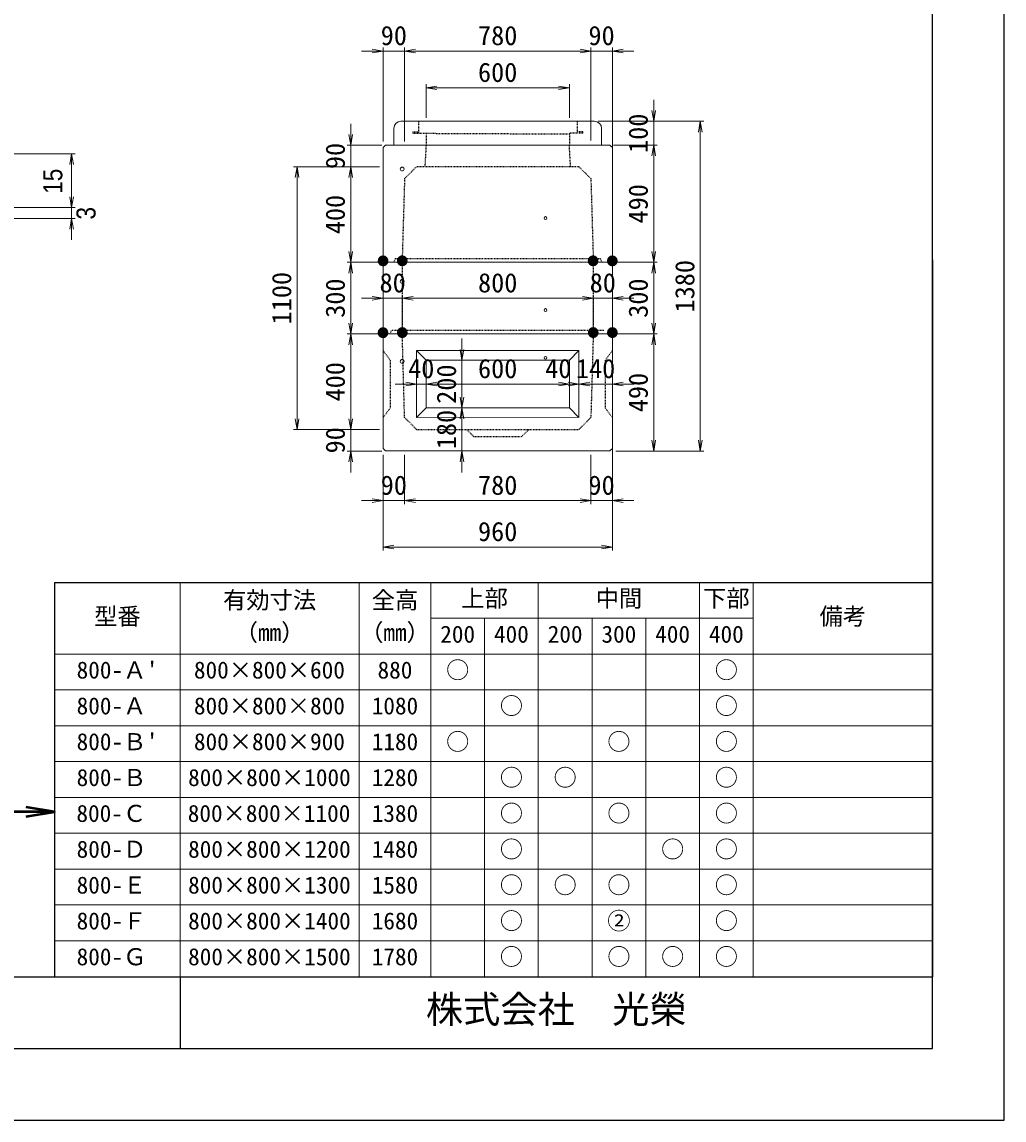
# Model space of a CAD drawing. Units: millimetres, scale not verified. Extents: x -210 to 210, y -148 to 148.
# Drawn here: x 72.9 to 210, y -148.5 to 4.7 of the extents above; entities that cross this region are included whole.
import ezdxf
from ezdxf.enums import TextEntityAlignment as Align

# ---------------------------------------------------------------- set-up
doc = ezdxf.new("R2010")
doc.units = ezdxf.units.MM
doc.linetypes.add('USER2', pattern=[4.7625, 3.175, -1.5875])
doc.layers.add('0-0', color=7, linetype='Continuous')
for name, color, linetype, lineweight in [('0-1_0', 9, 'Continuous', 25), ('0-2_dims', 2, 'Continuous', 13), ('0-3_pen1実線', 4, 'Continuous', 13), ('0-4_pen2実線', 3, 'Continuous', 13), ('0-5_pen3実線', 7, 'Continuous', 18), ('0-6_pen4実線', 6, 'Continuous', 25), ('0-8_pen2破線', 3, 'USER2', 25), ('0-B_draw', 7, 'Continuous', 13)]:
    doc.layers.add(name, color=color, linetype=linetype, lineweight=lineweight)
doc.styles.add('ＭＳ ゴシック', font='')
doc.styles.add('ＭＳ Ｐゴシック', font='')
doc.styles.get('ＭＳ ゴシック').set_extended_font_data('MS Gothic')
doc.styles.get('ＭＳ Ｐゴシック').set_extended_font_data('MS PGothic')

# ---------------------------------------------------------------- blocks, each defined once
blk = doc.blocks.new('部分図 1')
at = {"layer": '0-1_0'}
blk.add_lwpolyline([(0, 0), (12600, 0), (12600, 8910), (0, 8910)], close=True, dxfattribs=at)
at = {"layer": '0-2_dims', "lineweight": 18}
for p, q in [((10000, 4474), (9910, 4474)), ((10000, 4095.8), (10000, 4489)), ((10000, 4474), (10090.4, 4474)), ((10090.4, 4095.8), (10090.4, 4489)), ((10090.4, 4095.8), (10090.4, 4489)), ((10090.4, 4474), (10180.4, 4474)), ((10090.4, 4474), (10870, 4474)), ((10870, 4474), (10780, 4474)), ((10870, 4100), (10870, 4489)), ((10870, 4100), (10870, 4489)), ((10870, 4474), (10960, 4474)), ((10960, 4042), (10960, 4489)), ((10960, 4474), (11050, 4474)), ((10180, 4195), (10180, 4335)), ((10180, 4320), (10780, 4320)), ((10780, 4195), (10780, 4335)), ((11133, 4180), (11133, 4270)), ((9864.56, 4080), (9864.56, 4170)), ((10900, 4180), (11148, 4180)), ((10930, 4180), (11343, 4180)), ((11133, 4180), (11133, 4080)), ((11328, 4180), (11328, 2800)), ((9995, 4080), (9849.56, 4080)), ((9864.56, 4080), (9864.56, 3990)), ((10965, 4080), (11148, 4080)), ((10965, 4080), (11148, 4080)), ((11133, 4080), (11133, 3990)), ((11133, 4080), (11133, 3590)), ((9970, 3990), (9625, 3990)), ((9640, 3990), (9640, 2890)), ((9985, 3990), (9849.56, 3990)), ((9985, 3990), (9849.56, 3990)), ((9864.56, 3990), (9864.56, 3900)), ((9864.56, 3990), (9864.56, 3590)), ((9985, 3590), (9849.56, 3590)), ((9985, 3590), (9849.56, 3590)), ((9864.56, 3590), (9864.56, 3290)), ((10975, 3590), (11148, 3590)), ((10975, 3590), (11148, 3590)), ((11133, 3590), (11133, 3290)), ((10000.02, 3290.1), (10000.02, 3454.2)), ((10080.43, 3305.2), (10080.43, 3454.2)), ((10080.43, 3305.2), (10080.43, 3454.2)), ((10880.02, 3305.2), (10880.02, 3454.2)), ((10880.02, 3305.2), (10880.02, 3454.2)), ((10960.02, 3290.2), (10960.02, 3454.2)), ((10000.02, 3439.2), (9910.02, 3439.2)), ((10000.02, 3439.2), (10080.43, 3439.2)), ((10080.43, 3439.2), (10170.43, 3439.2)), ((10080.43, 3439.2), (10880.02, 3439.2)), ((10880.02, 3439.2), (10790.02, 3439.2)), ((10880.02, 3439.2), (10960.02, 3439.2)), ((10960.02, 3439.2), (11050.02, 3439.2)), ((9985, 3290), (9849.56, 3290)), ((9985, 3290), (9849.56, 3290)), ((9864.56, 3290), (9864.56, 2890)), ((10330.02, 3180.2), (10330.02, 3270.2)), ((10975, 3290), (11148, 3290)), ((10975, 3290), (11148, 3290)), ((11133, 3290), (11133, 2800)), ((10330.02, 3180.2), (10345.02, 3180.2)), ((10330.02, 2980.2), (10330.02, 3180.2)), ((10140.02, 3080.2), (10050.02, 3080.2)), ((10140.02, 3080.2), (10140.02, 3065.2)), ((10140.02, 3080.2), (10180.02, 3080.2)), ((10180.02, 3080.2), (10180.02, 3065.2)), ((10180.02, 3080.2), (10270.02, 3080.2)), ((10180.02, 3080.2), (10180.02, 3065.2)), ((10180.02, 3080.2), (10780.02, 3080.2)), ((10780.02, 3080.2), (10690.02, 3080.2)), ((10820.02, 3080.2), (10730.02, 3080.2)), ((10780.02, 3080.2), (10780.02, 3065.2)), ((10780.02, 3080.2), (10780.02, 3065.2)), ((10780.02, 3080.2), (10820.02, 3080.2)), ((10820.02, 3080.2), (10820.02, 3065.2)), ((10820.02, 3080.2), (10910.02, 3080.2)), ((10820.02, 3080.2), (10820.02, 3065.2)), ((10820.02, 3080.2), (10960.02, 3080.2)), ((10960.02, 3080.2), (10960.02, 3065.2)), ((10960.02, 3080.2), (11050.02, 3080.2)), ((10330.02, 2980.2), (10330.02, 3070.2)), ((9864.56, 2890), (9864.56, 2980)), ((10330.02, 2980.2), (10345.02, 2980.2)), ((10330.02, 2800.2), (10330.02, 2980.2)), ((10330.02, 2980.2), (10345.02, 2980.2)), ((10330.02, 2980.2), (10330.02, 2890.2)), ((9970, 2890), (9625, 2890)), ((9985, 2890), (9849.56, 2890)), ((9985, 2890), (9849.56, 2890)), ((9864.56, 2890), (9864.56, 2800)), ((10960.02, 2818.2), (10960.02, 2577.2)), ((9995, 2800), (9849.56, 2800)), ((9864.56, 2800), (9864.56, 2710)), ((10000.02, 2784.7), (10000.02, 2577.2)), ((10090.42, 2784.7), (10090.42, 2577.2)), ((10090.42, 2784.7), (10090.42, 2577.2)), ((10280.02, 2800.2), (10345.02, 2800.2)), ((10330.02, 2800.2), (10330.02, 2710.2)), ((10870.02, 2784.7), (10870.02, 2577.2)), ((10870.02, 2784.7), (10870.02, 2577.2)), ((10975, 2800), (11148, 2800)), ((10990, 2800), (11343, 2800)), ((10000.02, 2717.83), (10000.02, 2383.2)), ((10960.02, 2732.2), (10960.02, 2383.2)), ((10000.02, 2592.2), (9910.02, 2592.2)), ((10000.02, 2592.2), (10090.42, 2592.2)), ((10090.42, 2592.2), (10180.42, 2592.2)), ((10090.42, 2592.2), (10870.02, 2592.2)), ((10870.02, 2592.2), (10780.02, 2592.2)), ((10870.02, 2592.2), (10960.02, 2592.2)), ((10960.02, 2592.2), (11050.02, 2592.2)), ((10000.02, 2398.2), (10960.02, 2398.2))]:
    blk.add_line(p, q, dxfattribs=at)
at = {"layer": '0-2_dims'}
for p, q in [((8336.08, 4043.69), (8711.18, 4043.69)), ((8696.18, 4043.69), (8696.18, 3818.69)), ((8696.18, 3818.69), (8696.18, 3908.69)), ((8336.08, 3818.69), (8711.18, 3818.69)), ((8336.08, 3818.69), (8711.18, 3818.69)), ((8696.18, 3818.69), (8696.18, 3773.69)), ((8336.08, 3773.69), (8711.18, 3773.69)), ((8696.18, 3773.69), (8696.18, 3683.69))]:
    blk.add_line(p, q, dxfattribs=at)
at = {"layer": '0-2_dims', "lineweight": 50}
blk.add_line((8625, 1290), (8390, 1290), dxfattribs=at)
at = {"layer": '0-2_dims', "lineweight": 18}
for points in [[(9955, 4466.5), (10000, 4474), (9955, 4481.5)], [(10135.4, 4481.5), (10090.4, 4474), (10135.4, 4466.5)], [(10135.4, 4481.5), (10090.4, 4474), (10135.4, 4466.5)], [(10825, 4466.5), (10870, 4474), (10825, 4481.5)], [(10825, 4466.5), (10870, 4474), (10825, 4481.5)], [(11005, 4481.5), (10960, 4474), (11005, 4466.5)], [(10225, 4327.5), (10180, 4320), (10225, 4312.5)], [(10735, 4312.5), (10780, 4320), (10735, 4327.5)], [(11125.5, 4225), (11133, 4180), (11140.5, 4225)], [(11335.5, 4135), (11328, 4180), (11320.5, 4135)], [(9857.06, 4125), (9864.56, 4080), (9872.06, 4125)], [(11140.5, 4035), (11133, 4080), (11125.5, 4035)], [(11140.5, 4035), (11133, 4080), (11125.5, 4035)], [(9647.5, 3945), (9640, 3990), (9632.5, 3945)], [(9872.06, 3945), (9864.56, 3990), (9857.06, 3945)], [(9872.06, 3945), (9864.56, 3990), (9857.06, 3945)], [(9857.06, 3635), (9864.56, 3590), (9872.06, 3635)], [(11125.5, 3635), (11133, 3590), (11140.5, 3635)], [(9872.06, 3545), (9864.56, 3590), (9857.06, 3545)], [(11140.5, 3545), (11133, 3590), (11125.5, 3545)], [(9955.02, 3431.7), (10000.02, 3439.2), (9955.02, 3446.7)], [(10125.43, 3446.7), (10080.43, 3439.2), (10125.43, 3431.7)], [(10125.43, 3446.7), (10080.43, 3439.2), (10125.43, 3431.7)], [(10835.02, 3431.7), (10880.02, 3439.2), (10835.02, 3446.7)], [(10835.02, 3431.7), (10880.02, 3439.2), (10835.02, 3446.7)], [(11005.02, 3446.7), (10960.02, 3439.2), (11005.02, 3431.7)], [(9857.06, 3335), (9864.56, 3290), (9872.06, 3335)], [(11125.5, 3335), (11133, 3290), (11140.5, 3335)], [(9872.06, 3245), (9864.56, 3290), (9857.06, 3245)], [(11140.5, 3245), (11133, 3290), (11125.5, 3245)], [(10322.52, 3225.2), (10330.02, 3180.2), (10337.52, 3225.2)], [(10095.02, 3072.7), (10140.02, 3080.2), (10095.02, 3087.7)], [(10225.02, 3087.7), (10180.02, 3080.2), (10225.02, 3072.7)], [(10225.02, 3087.7), (10180.02, 3080.2), (10225.02, 3072.7)], [(10735.02, 3072.7), (10780.02, 3080.2), (10735.02, 3087.7)], [(10735.02, 3072.7), (10780.02, 3080.2), (10735.02, 3087.7)], [(10775.02, 3072.7), (10820.02, 3080.2), (10775.02, 3087.7)], [(10865.02, 3087.7), (10820.02, 3080.2), (10865.02, 3072.7)], [(11005.02, 3087.7), (10960.02, 3080.2), (11005.02, 3072.7)], [(10322.52, 3025.2), (10330.02, 2980.2), (10337.52, 3025.2)], [(10337.52, 2935.2), (10330.02, 2980.2), (10322.52, 2935.2)], [(9632.5, 2935), (9640, 2890), (9647.5, 2935)], [(9857.06, 2935), (9864.56, 2890), (9872.06, 2935)], [(9857.06, 2935), (9864.56, 2890), (9872.06, 2935)], [(11125.5, 2845), (11133, 2800), (11140.5, 2845)], [(11320.5, 2845), (11328, 2800), (11335.5, 2845)], [(9872.06, 2755), (9864.56, 2800), (9857.06, 2755)], [(10337.52, 2755.2), (10330.02, 2800.2), (10322.52, 2755.2)], [(9955.02, 2584.7), (10000.02, 2592.2), (9955.02, 2599.7)], [(10135.42, 2599.7), (10090.42, 2592.2), (10135.42, 2584.7)], [(10135.42, 2599.7), (10090.42, 2592.2), (10135.42, 2584.7)], [(10825.02, 2584.7), (10870.02, 2592.2), (10825.02, 2599.7)], [(10825.02, 2584.7), (10870.02, 2592.2), (10825.02, 2599.7)], [(11005.02, 2599.7), (10960.02, 2592.2), (11005.02, 2584.7)], [(10045.02, 2405.7), (10000.02, 2398.2), (10045.02, 2390.7)], [(10915.02, 2390.7), (10960.02, 2398.2), (10915.02, 2405.7)]]:
    blk.add_lwpolyline(points, dxfattribs=at)
at = {"layer": '0-2_dims'}
for points in [[(8703.68, 3998.69), (8696.18, 4043.69), (8688.68, 3998.69)], [(8688.68, 3863.69), (8696.18, 3818.69), (8703.68, 3863.69)], [(8688.68, 3863.69), (8696.18, 3818.69), (8703.68, 3863.69)], [(8703.68, 3728.69), (8696.18, 3773.69), (8688.68, 3728.69)]]:
    blk.add_lwpolyline(points, dxfattribs=at)
at = {"layer": '0-2_dims', "lineweight": 50}
blk.add_lwpolyline([(8505, 1270), (8625, 1290), (8505, 1310)], dxfattribs=at)
at = {"layer": '0-3_pen1実線'}
blk.add_line((10780, 4127.02), (10782.98, 4130), dxfattribs=at)
at = {"layer": '0-4_pen2実線'}
blk.add_line((10836, 4136), (10836, 4130), dxfattribs=at)
for centre, radius in [((10080, 3980), 8), ((10680, 3775), 6), ((10080, 3510), 8), ((10680, 3390), 6), ((10080.02, 3175.2), 8), ((10680.02, 3190.2), 6)]:
    blk.add_circle(centre, radius, dxfattribs=at)
at = {"layer": '0-5_pen3実線'}
for p, q in [((10045, 4150), (10045, 4080)), ((10075, 4180), (10885, 4180)), ((10915, 4150), (10915, 4080)), ((10950, 4080), (10010, 4080)), ((10960, 4070), (10950, 4080)), ((10960, 3590), (10960, 4070)), ((10000, 3590), (10000, 3290)), ((10960, 3590), (10000, 3590)), ((10960, 3590), (10960, 3290)), ((10000, 3290), (10960, 3290)), ((10000.02, 3290.2), (10000.02, 2810.2)), ((10960.02, 2810.2), (10960.02, 3290.2)), ((10480.02, 3220.2), (10820.02, 3220.2)), ((10820.02, 3220.2), (10780.02, 3180.2)), ((10820.02, 3220.2), (10820.02, 2940.2)), ((10480.02, 3180.2), (10780.02, 3180.2)), ((10780.02, 3180.2), (10780.02, 2980.2)), ((10140.02, 2940.2), (10818.55, 2941.67)), ((10480.02, 2980.2), (10780.02, 2980.2)), ((10780.02, 2980.2), (10820.02, 2940.2)), ((10000.02, 2810.2), (10010.02, 2800.2)), ((10960.02, 2810.2), (10950.02, 2800.2)), ((10010.02, 2800.2), (10950.02, 2800.2)), ((9150, 2250), (9150, 600)), ((9900, 2250), (9900, 600)), ((10200, 2250), (10200, 600)), ((10650, 2250), (10650, 600)), ((11325, 2250), (11325, 600)), ((11550, 2250), (11550, 600)), ((10200, 2100), (11550, 2100)), ((10425, 2100), (10425, 600)), ((10875, 2100), (10875, 600)), ((11100, 2100), (11100, 600)), ((8625, 1950), (12300, 1950)), ((8625, 1800), (12300, 1800)), ((8625, 1650), (12300, 1650)), ((8625, 1500), (12300, 1500)), ((8625, 1350), (12300, 1350)), ((8625, 1200), (12300, 1200)), ((8625, 1050), (12300, 1050)), ((8625, 900), (12300, 900)), ((8625, 750), (12300, 750))]:
    blk.add_line(p, q, dxfattribs=at)
for centre, start, end in [((10075, 4150), 90, 180), ((10885, 4150), 0, 90)]:
    blk.add_arc(centre, 30, start, end, dxfattribs=at)
at = {"layer": '0-6_pen4実線'}
for p, q in [((12300, 3600), (12300, 2100)), ((8625, 2250), (12300, 2250)), ((8625, 2250), (8625, 600)), ((12300, 2100), (12300, 600)), ((300, 600), (12300, 600)), ((9150, 600), (9150, 300))]:
    blk.add_line(p, q, dxfattribs=at)
blk.add_lwpolyline([(300, 300), (12300, 300), (12300, 8610), (300, 8610)], close=True, dxfattribs=at)
at = {"layer": '0-8_pen2破線'}
for p, q in [((10148, 4180), (10148, 4130)), ((10812, 4180), (10812, 4136)), ((10124, 4136), (10148, 4136)), ((10124, 4136), (10124, 4130)), ((10124, 4130), (10780, 4127.02)), ((10180, 4130), (10180, 4080)), ((10780, 4130), (10780, 4080)), ((10836, 4130), (10780, 4130)), ((10836, 4136), (10812, 4136)), ((10180, 4080), (10175, 3990)), ((10785, 3990), (10780, 4080)), ((10090, 3940), (10140, 3990)), ((10480, 3990), (10140, 3990)), ((10820, 3990), (10480, 3990)), ((10820, 3990), (10870, 3940)), ((10090, 3940), (10080, 3605)), ((10870, 3940), (10880, 3605)), ((10050, 3605), (10045, 3590)), ((10480, 3605), (10050, 3605)), ((10080, 3590), (10080, 3305)), ((10910, 3605), (10480, 3605)), ((10880, 3590), (10880, 3305)), ((10910, 3605), (10915, 3590)), ((10030, 3290), (10035, 3305)), ((10480, 3305), (10035, 3305)), ((10090.02, 2940.2), (10080.43, 3290.2)), ((10925, 3305), (10480, 3305)), ((10000.02, 3220.2), (10030.02, 3180.2)), ((10960.02, 3220.2), (10930.02, 3180.2)), ((10930.02, 3180.2), (10930.02, 2980.2)), ((10930.02, 2980.2), (10960.02, 2940.2)), ((10140.02, 2890.2), (10090.02, 2940.2)), ((10140.02, 2890.2), (10820.02, 2890.2)), ((10380.02, 2860.2), (10350.02, 2890.2)), ((10380.02, 2860.2), (10580.02, 2860.2)), ((10580.02, 2860.2), (10610.02, 2890.2))]:
    blk.add_line(p, q, dxfattribs=at)
for points in [[(10880.02, 3290.2), (10870.02, 2940.2), (10820.02, 2890.2)], [(10030.02, 3180.2), (10030.02, 2980.2), (10000.02, 2940.2)]]:
    blk.add_lwpolyline(points, dxfattribs=at)
at = {"layer": '0-B_draw'}
for p, q in [((10000, 4070), (10010, 4080)), ((10000, 4070), (10000, 3590)), ((10140.02, 3220.2), (10480.02, 3220.2)), ((10140.02, 3220.2), (10140.02, 2940.2)), ((10140.02, 3220.2), (10180.02, 3180.2)), ((10180.02, 3180.2), (10480.02, 3180.2)), ((10180.02, 3180.2), (10180.02, 2980.2)), ((10180.02, 2980.2), (10140.02, 2940.2)), ((10180.02, 2980.2), (10480.02, 2980.2))]:
    blk.add_line(p, q, dxfattribs=at)
at = {"layer": '0-2_dims', "color": 7, "style": 'ＭＳ ゴシック'}
for s, p in [('90', (9990.2, 4474.5)), ('780', (10397.7, 4474.5)), ('90', (10860, 4474.5)), ('600', (10397.5, 4320.5)), ('80', (9985.23, 3439.7)), ('800', (10397.73, 3439.7)), ('80', (10865.02, 3439.7)), ('40', (10105.02, 3080.7)), ('600', (10397.52, 3080.7)), ('40', (10679.02, 3081.2)), ('140', (10807.52, 3080.7)), ('90', (9990.22, 2592.7)), ('780', (10397.72, 2592.7)), ('90', (10860.02, 2592.7)), ('960', (10397.52, 2398.7))]:
    blk.add_text(s, height=80.65, dxfattribs=at).set_placement(p, align=Align.BOTTOM_LEFT)
for s, p in [('100', (11132.5, 4047.5)), ('90', (9864.06, 3980)), ('490', (11132.5, 3752.5)), ('400', (9864.06, 3707.5)), ('1380', (11327.5, 3380)), ('1100', (9639.5, 3330)), ('300', (9864.06, 3357.5)), ('300', (11132.5, 3357.5)), ('400', (9864.06, 3007.5)), ('200', (10329.52, 2997.7)), ('490', (11132.5, 2962.5)), ('180', (10329.52, 2807.7)), ('90', (9864.06, 2790))]:
    blk.add_text(s, height=80.65, rotation=90, dxfattribs=at).set_placement(p, align=Align.BOTTOM_LEFT)
at = {"layer": '0-2_dims', "color": 7, "style": 'ＭＳ Ｐゴシック', "width": 0.9}
for s, p in [('15', (8681.18, 3876.65)), ('3', (8820.27, 3768.92))]:
    blk.add_text(s, height=79.98, rotation=90, dxfattribs=at).set_placement(p, align=Align.BOTTOM_LEFT)
at = {"layer": '0-2_dims', "color": 1, "style": 'ＭＳ ゴシック'}
for p in [(9975, 3565.2), (10055.3, 3565.4), (10854.4, 3565.3), (10934.9, 3565.3), (9974.8, 3264.7), (10055.5, 3265.1), (10854.9, 3265.3), (10935.1, 3265.1)]:
    blk.add_text('●', height=36.66, dxfattribs=at).set_placement(p, align=Align.BOTTOM_LEFT)
at = {"layer": '0-5_pen3実線', "style": 'ＭＳ ゴシック'}
for s, height, p in [('有効寸法', 71.47, (9330.03, 2118.76)), ('全高', 71.47, (9952.52, 2118.76)), ('上部', 71.51, (10327.46, 2126.23)), ('中間', 71.46, (10890.02, 2126.26)), ('下部', 71.52, (11339.95, 2126.23)), ('型番', 71.47, (8790.02, 2051.26)), ('備考', 71.45, (11827.54, 2051.27)), ('（mm）', 71.49, (9378.73, 1983.74)), ('（mm）', 71.49, (9903.73, 1983.74)), ('200', 71.47, (10239.39, 1976.26)), ('400', 71.46, (10464.4, 1976.27)), ('200', 71.47, (10689.39, 1976.26)), ('300', 71.47, (10914.39, 1976.26)), ('400', 71.46, (11139.4, 1976.27)), ('400', 71.46, (11364.4, 1976.27)), ("800-Ａ'", 71.47, (8716.9, 1826.26)), ('800×800×600', 71.48, (9208.14, 1826.25)), ('880', 71.47, (9976.89, 1826.26)), ('○', 71.37, (10263.83, 1826.33)), ('○', 71.37, (11388.83, 1826.33)), ('800-Ａ ', 71.46, (8716.92, 1676.26)), ('800×800×800', 71.48, (9208.14, 1676.25)), ('1080', 71.47, (9952.51, 1676.26)), ('○', 71.37, (10488.83, 1676.33)), ('○', 71.37, (11388.83, 1676.33)), ("800-Ｂ'", 71.47, (8716.9, 1526.26)), ('800×800×900', 71.48, (9208.14, 1526.25)), ('1180', 71.47, (9952.51, 1526.26)), ('○', 71.37, (10263.83, 1526.33)), ('○', 71.37, (10938.83, 1526.33)), ('○', 71.37, (11388.83, 1526.33)), ('○', 71.37, (10488.83, 1376.33)), ('○', 71.37, (10713.83, 1376.33)), ('○', 71.37, (11388.83, 1376.33)), ('800-Ｂ ', 71.46, (8716.92, 1376.26)), ('800×800×1000', 71.48, (9183.76, 1376.25)), ('1280', 71.47, (9952.51, 1376.26)), ('800-Ｃ ', 71.46, (8716.21, 1226.26)), ('800×800×1100', 71.48, (9182.34, 1226.25)), ('1380', 71.47, (9952.51, 1226.26)), ('○', 71.37, (10488.83, 1226.33)), ('○', 71.37, (10938.83, 1226.33)), ('○', 71.37, (11388.83, 1226.33)), ('800-Ｄ ', 71.47, (8716.91, 1076.26)), ('800×800×1200', 71.48, (9183.76, 1076.25)), ('1480', 71.47, (9952.51, 1076.26)), ('○', 71.37, (10488.83, 1076.33)), ('○', 71.37, (11163.83, 1076.33)), ('○', 71.37, (11388.83, 1076.33)), ('800-Ｅ ', 71.47, (8716.9, 926.26)), ('800×800×1300', 71.48, (9183.76, 926.25)), ('1580', 71.47, (9952.51, 926.26)), ('○', 71.37, (10488.83, 926.33)), ('○', 71.37, (10713.83, 926.33)), ('○', 71.37, (10938.83, 926.33)), ('○', 71.37, (11388.83, 926.33)), ('○', 71.37, (10488.83, 776.33)), ('②', 71.47, (10938.76, 776.26)), ('○', 71.37, (11388.83, 776.33)), ('800-Ｆ ', 71.45, (8716.94, 776.27)), ('800×800×1400', 71.48, (9183.76, 776.25)), ('1680', 71.47, (9952.51, 776.26)), ('800-Ｇ ', 71.47, (8716.9, 626.26)), ('800×800×1500', 71.48, (9183.76, 626.25)), ('1780', 71.47, (9952.51, 626.26)), ('○', 71.37, (10488.83, 626.33)), ('○', 71.37, (10938.83, 626.33)), ('○', 71.37, (11163.83, 626.33)), ('○', 71.37, (11388.83, 626.33)), ('株式会社\u3000光榮', 114.4, (10179.07, 372.01))]:
    blk.add_text(s, height=height, dxfattribs=at).set_placement(p, align=Align.BOTTOM_LEFT)

msp = doc.modelspace()

# ---------------------------------------------------------------- block references
at = {"layer": '0-0', "xscale": 0.0333333, "yscale": 0.0333333}
msp.add_blockref('部分図 1', (-210, -148.5), dxfattribs=at)

doc.saveas('drawing.dxf')
